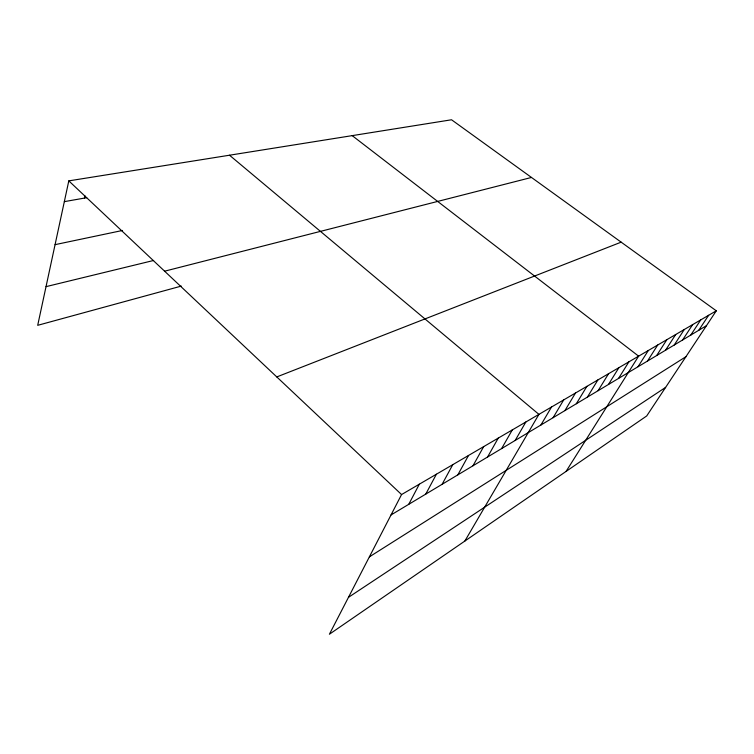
<?xml version="1.0" encoding="UTF-8"?>
<svg xmlns="http://www.w3.org/2000/svg" width="754" height="754" viewBox="0 0 754 754"><rect width="100%" height="100%" fill="white"/><g stroke="black" fill="none" stroke-linecap="round" stroke-linejoin="round"><path stroke-width="1.13" d="M716.3 310.808L401.562 494.558L329.413 634.227L646.706 415.954L716.3 310.808L451.542 119.773L68.802 180.875L37.7 325.323L181.299 286.096M84.429 198.085L84.948 195.814M408.743 504.322L419.328 484.181M425.756 494.115L436.387 474.219M442.108 484.294L452.768 464.662M457.838 474.86L468.517 455.463M472.975 465.774L483.663 446.622M487.555 457.028L498.253 438.102M501.608 448.592L512.305 429.903M515.171 440.459L525.849 421.995M464.85 541.061L538.921 414.361L229.518 155.22M540.891 425.02L551.532 407M553.106 417.688L563.719 399.884M564.916 410.6L575.5 393.013M576.339 403.748L586.885 386.359M587.394 397.113L597.903 379.931M598.101 390.685L608.572 373.701M608.478 384.465L618.902 367.669M618.534 378.423L628.911 361.826M566.075 471.42L638.619 356.152L352.203 135.635M638.035 366.727L648.317 350.497M647.498 361.053L657.724 345.002M656.668 355.539L666.847 339.677M665.575 350.195L675.697 334.512M674.227 345.012L684.293 329.498M682.624 339.969L692.634 324.625M690.796 335.059L700.749 319.885M698.741 330.299L708.628 315.285M348.461 597.347L665.612 387.386M369.366 556.876L685.914 356.708M391.024 514.954L706.47 325.662M276.775 376.925L621.164 242.157M164.608 271.195L531.476 177.454M46.032 286.643L153.609 260.469M55.07 244.654L122.459 230.47M64.335 201.638L86.719 197.689M68.802 180.875L401.562 494.558"/></g></svg>
